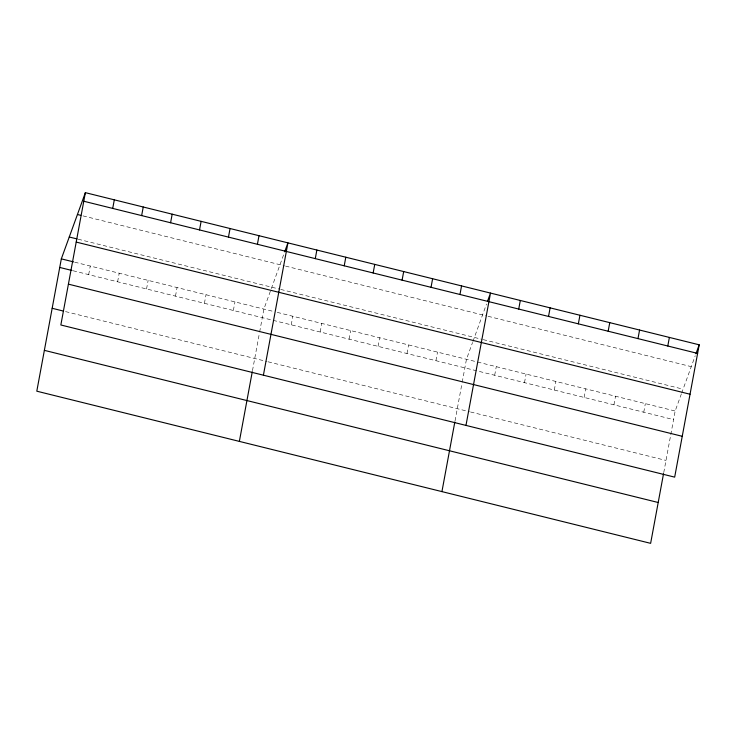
<?xml version="1.0" encoding="UTF-8"?>
<svg xmlns="http://www.w3.org/2000/svg" width="736" height="736" viewBox="0 0 736 736"><rect width="100%" height="100%" fill="white"/><g stroke="black" fill="none" stroke-linecap="round" stroke-linejoin="round"><path stroke-width="0.55" stroke-dasharray="3.68 2.76" d="M88.67 274.62L90.261 266.036M117.613 281.796L119.204 273.203M146.547 288.963L148.138 280.379M175.481 296.139L177.072 287.555M204.424 303.315L206.016 294.722M233.358 310.482L234.95 301.898M252.476 370.668L259.431 333.104M259.642 332L263.893 309.074L283.967 253.791M291.235 324.834L292.827 316.241M320.178 332L321.761 323.417M349.112 339.176L350.704 330.593M378.046 346.352L379.638 337.76M406.99 353.519L408.581 344.936M435.924 360.695L437.515 352.112M455.041 420.882L461.996 383.318M462.208 382.214L466.458 359.288L472.586 342.406M494.675 375.259L496.266 366.675M524.492 382.646L526.084 374.063M554.309 390.043L555.901 381.45M584.126 397.431L585.709 388.847M613.934 404.818L615.526 396.235M643.752 412.206L645.343 403.622M663.743 472.613L675.16 411.019L681.288 394.137M472.944 341.412L486.533 304.005M681.646 393.144L695.235 355.736M83.002 215.887L284.446 265.825M285.559 266.101L486.984 316.02M488.088 316.296L691.27 366.657M78.163 239.218L279.616 289.156M280.729 289.432L482.117 339.351M483.221 339.627L683.091 389.169M74.676 262.172L272.789 311.282M277.242 312.386L476.394 361.744M477.498 362.02L675.16 411.019M73.094 270.756L673.569 419.603M65.522 311.595L266.975 361.523M268.088 361.799L469.439 411.709M470.543 411.985L665.997 460.432"/><path stroke-width="1.1" d="M85.367 192.657L60.84 324.981L674.673 477.14L699.2 344.816L85.367 192.657L61.327 258.86L36.8 391.184L650.633 543.343L663.532 473.717M112.718 208.417L114.301 199.833M141.652 215.593L143.244 207.009M170.586 222.76L172.178 214.176M199.53 229.936L201.121 221.352M228.464 237.112L230.055 228.528M257.407 244.288L258.998 235.695M239.366 441.398L252.264 371.772M263.405 375.194L287.932 242.871L284.685 251.804M315.275 258.63L316.866 250.047M344.218 265.806L345.81 257.214M373.152 272.973L374.744 264.39M402.095 280.149L403.687 271.566M431.029 287.325L432.621 278.732M459.972 294.492L461.555 285.908M441.931 491.611L454.83 421.986M465.971 425.408L490.498 293.084L487.609 301.024M518.724 309.056L520.315 300.472M548.532 316.452L550.123 307.86M578.349 323.84L579.94 315.256M608.166 331.228L609.758 322.644M637.983 338.615L639.575 330.032M667.791 346.012L669.383 337.428M695.952 353.749L699.2 344.816M83.775 201.241L697.608 353.4M77.436 214.507L80.776 215.335M69.258 237.01L77.05 238.942M76.213 242.08L690.037 394.229M61.327 258.86L73.563 261.896M59.736 267.444L71.981 270.48M68.411 284.151L682.244 436.301M52.164 308.283L63.296 311.043M44.372 350.354L658.205 502.504"/></g></svg>
